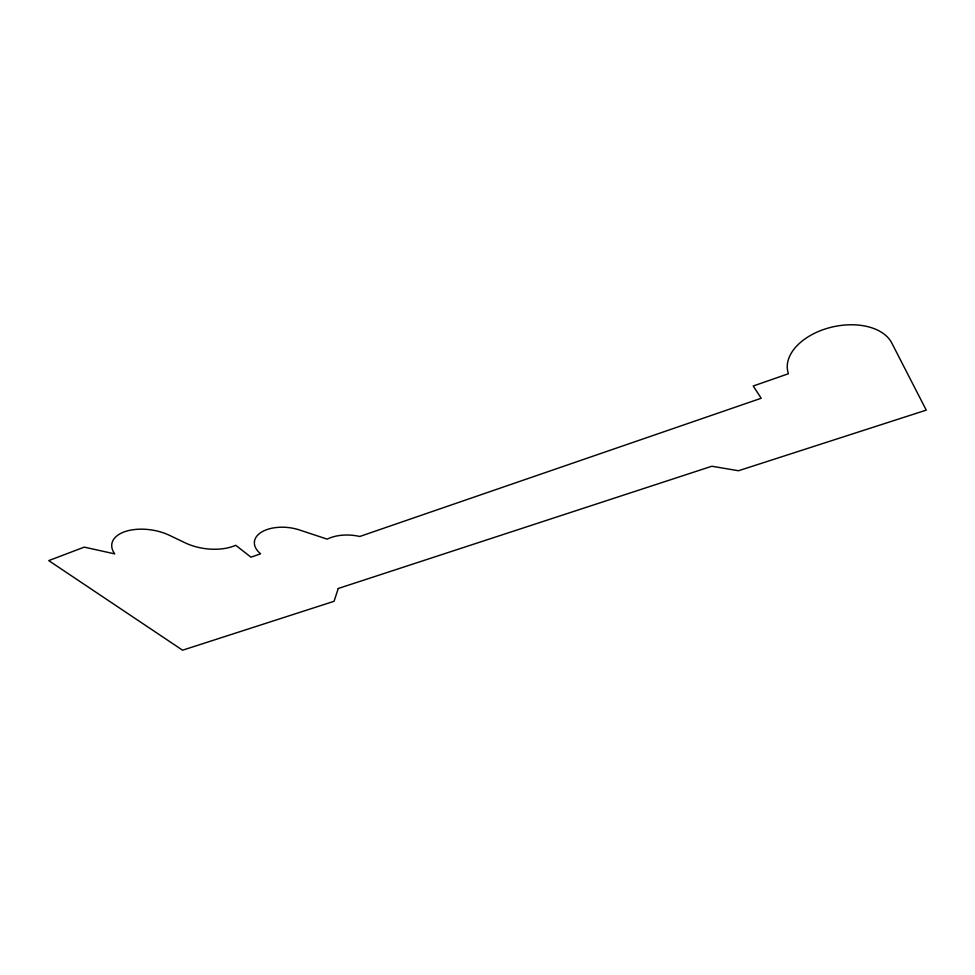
<?xml version="1.0" encoding="UTF-8"?>
<svg xmlns="http://www.w3.org/2000/svg" width="975" height="975" viewBox="0 0 975 975"><rect width="100%" height="100%" fill="white"/><g stroke="black" fill="none" stroke-linecap="round" stroke-linejoin="round"><path stroke-width="1.46" d="M338.252 588.486L334.072 601.295L182.569 650.203L48.75 560.613L84.24 547.121L114.733 553.885A37.428 19.987 9 0 1 125.129 531.57A37.428 19.987 9 0 1 169.504 535.348L185.152 542.831A40.657 22.608 8 0 0 235.743 545.293L250.989 557.188L260.605 553.812A31.773 17.635 5.8 0 1 261.483 532.131A31.773 17.635 5.8 0 1 299.398 529.937L327.186 539.138A32.029 17.806 4.1 0 1 359.738 536.482L761.219 398.251L753.224 386.015L788.422 373.73A54.186 33.772 -12.3 0 1 827.227 328.343A54.186 33.772 -12.3 0 1 891.723 342.92L926.25 410.122L738.477 470.742L711.823 466.245L338.252 588.486"/></g></svg>
